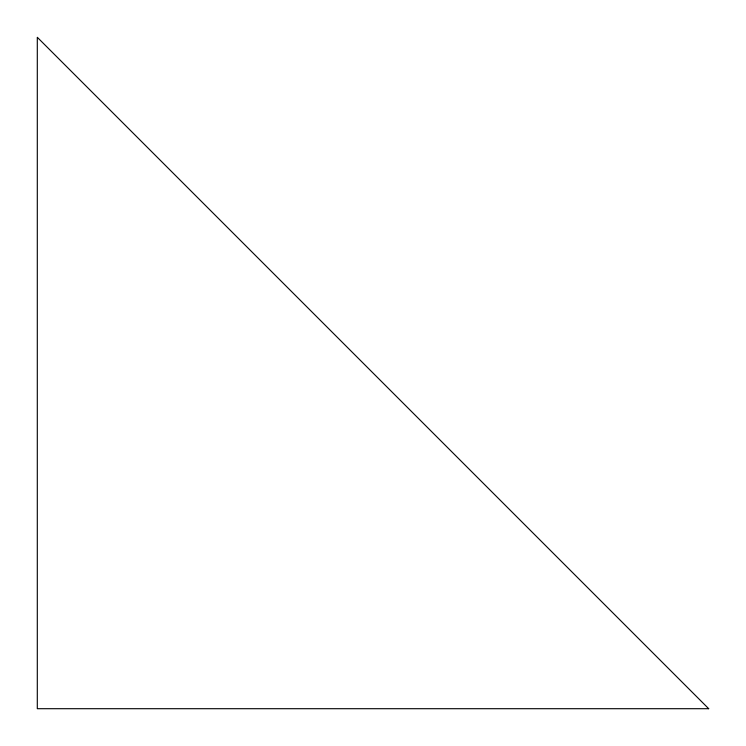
<?xml version="1.0" encoding="UTF-8"?>
<svg xmlns="http://www.w3.org/2000/svg" width="746" height="746" viewBox="0 0 746 746"><rect width="100%" height="100%" fill="white"/><g stroke="black" fill="none" stroke-linecap="round" stroke-linejoin="round"><path stroke-width="1.12" d="M708.7 708.7L37.3 708.7L37.3 37.3L708.7 708.7"/></g></svg>
